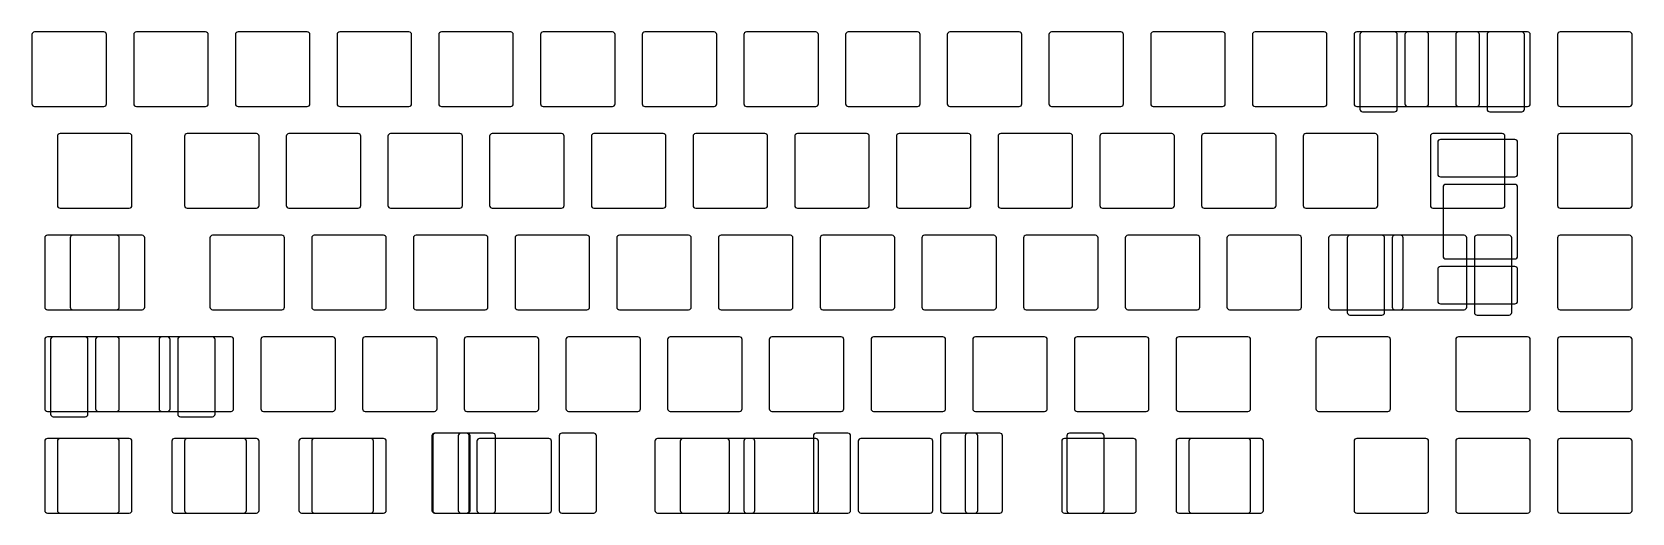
# Model space of a CAD drawing. Header units: millimetres. Extents: x 3 to 303, y -117 to -26.
import ezdxf

# ---------------------------------------------------------------- set-up
doc = ezdxf.new("R2010")
doc.units = ezdxf.units.MM

msp = doc.modelspace()

# ---------------------------------------------------------------- linework, layer by layer
for p, q in [((2.55, -26.925), (2.55, -39.925)), ((16.05, -26.425), (3.05, -26.425)), ((16.55, -39.925), (16.55, -26.925)), ((21.65, -26.925), (21.65, -39.925)), ((35.15, -26.425), (22.15, -26.425)), ((35.65, -39.925), (35.65, -26.925)), ((40.75, -26.925), (40.75, -39.925)), ((54.25, -26.425), (41.25, -26.425)), ((54.75, -39.925), (54.75, -26.925)), ((59.85, -26.925), (59.85, -39.925)), ((73.35, -26.425), (60.35, -26.425)), ((73.85, -39.925), (73.85, -26.925)), ((78.95, -26.925), (78.95, -39.925)), ((92.45, -26.425), (79.45, -26.425)), ((92.95, -39.925), (92.95, -26.925)), ((98.05, -26.925), (98.05, -39.925)), ((111.55, -26.425), (98.55, -26.425)), ((112.05, -39.925), (112.05, -26.925)), ((117.15, -26.925), (117.15, -39.925)), ((130.65, -26.425), (117.65, -26.425)), ((131.15, -39.925), (131.15, -26.925)), ((136.25, -26.925), (136.25, -39.925)), ((149.75, -26.425), (136.75, -26.425)), ((150.25, -39.925), (150.25, -26.925)), ((155.35, -26.925), (155.35, -39.925)), ((168.85, -26.425), (155.85, -26.425)), ((169.35, -39.925), (169.35, -26.925)), ((174.45, -26.925), (174.45, -39.925)), ((187.95, -26.425), (174.95, -26.425)), ((188.45, -39.925), (188.45, -26.925)), ((193.55, -26.925), (193.55, -39.925)), ((207.05, -26.425), (194.05, -26.425)), ((207.55, -39.925), (207.55, -26.925)), ((212.65, -26.925), (212.65, -39.925)), ((226.15, -26.425), (213.15, -26.425)), ((226.65, -39.925), (226.65, -26.925)), ((231.75, -26.925), (231.75, -39.925)), ((245.25, -26.425), (232.25, -26.425)), ((245.75, -39.925), (245.75, -26.925)), ((250.85, -26.925), (250.85, -39.925)), ((264.35, -26.425), (251.35, -26.425)), ((251.962, -26.925), (251.962, -40.925)), ((258.462, -26.425), (252.462, -26.425)), ((258.962, -40.925), (258.962, -26.925)), ((260.4, -26.925), (260.4, -39.925)), ((273.9, -26.425), (260.9, -26.425)), ((264.85, -39.925), (264.85, -26.925)), ((269.95, -26.925), (269.95, -39.925)), ((283.45, -26.425), (270.45, -26.425)), ((274.4, -39.925), (274.4, -26.925)), ((275.838, -26.925), (275.838, -40.925)), ((282.338, -26.425), (276.338, -26.425)), ((282.838, -40.925), (282.838, -26.925)), ((283.95, -39.925), (283.95, -26.925)), ((289.05, -26.925), (289.05, -39.925)), ((302.55, -26.425), (289.55, -26.425)), ((303.05, -39.925), (303.05, -26.925)), ((3.05, -40.425), (16.05, -40.425)), ((22.15, -40.425), (35.15, -40.425)), ((41.25, -40.425), (54.25, -40.425)), ((60.35, -40.425), (73.35, -40.425)), ((79.45, -40.425), (92.45, -40.425)), ((98.55, -40.425), (111.55, -40.425)), ((117.65, -40.425), (130.65, -40.425)), ((136.75, -40.425), (149.75, -40.425)), ((155.85, -40.425), (168.85, -40.425)), ((174.95, -40.425), (187.95, -40.425)), ((194.05, -40.425), (207.05, -40.425)), ((213.15, -40.425), (226.15, -40.425)), ((232.25, -40.425), (245.25, -40.425)), ((251.35, -40.425), (264.35, -40.425)), ((252.462, -41.425), (258.462, -41.425)), ((260.9, -40.425), (273.9, -40.425)), ((270.45, -40.425), (283.45, -40.425)), ((276.338, -41.425), (282.338, -41.425)), ((289.55, -40.425), (302.55, -40.425)), ((7.325, -46.025), (7.325, -59.025)), ((20.825, -45.525), (7.825, -45.525)), ((21.325, -59.025), (21.325, -46.025)), ((31.2, -46.025), (31.2, -59.025)), ((44.7, -45.525), (31.7, -45.525)), ((45.2, -59.025), (45.2, -46.025)), ((50.3, -46.025), (50.3, -59.025)), ((63.8, -45.525), (50.8, -45.525)), ((64.3, -59.025), (64.3, -46.025)), ((69.4, -46.025), (69.4, -59.025)), ((82.9, -45.525), (69.9, -45.525)), ((83.4, -59.025), (83.4, -46.025)), ((88.5, -46.025), (88.5, -59.025)), ((102, -45.525), (89, -45.525)), ((102.5, -59.025), (102.5, -46.025)), ((107.6, -46.025), (107.6, -59.025)), ((121.1, -45.525), (108.1, -45.525)), ((121.6, -59.025), (121.6, -46.025)), ((126.7, -46.025), (126.7, -59.025)), ((140.2, -45.525), (127.2, -45.525)), ((140.7, -59.025), (140.7, -46.025)), ((145.8, -46.025), (145.8, -59.025)), ((159.3, -45.525), (146.3, -45.525)), ((159.8, -59.025), (159.8, -46.025)), ((164.9, -46.025), (164.9, -59.025)), ((178.4, -45.525), (165.4, -45.525)), ((178.9, -59.025), (178.9, -46.025)), ((184, -46.025), (184, -59.025)), ((197.5, -45.525), (184.5, -45.525)), ((198, -59.025), (198, -46.025)), ((203.1, -46.025), (203.1, -59.025)), ((216.6, -45.525), (203.6, -45.525)), ((217.1, -59.025), (217.1, -46.025)), ((222.2, -46.025), (222.2, -59.025)), ((235.7, -45.525), (222.7, -45.525)), ((236.2, -59.025), (236.2, -46.025)), ((241.3, -46.025), (241.3, -59.025)), ((254.8, -45.525), (241.8, -45.525)), ((255.3, -59.025), (255.3, -46.025)), ((265.175, -46.025), (265.175, -59.025)), ((278.675, -45.525), (265.675, -45.525)), ((266.5625, -47.137), (266.5625, -53.137)), ((281.0625, -46.637), (267.0625, -46.637)), ((279.175, -59.025), (279.175, -46.025)), ((281.5625, -53.137), (281.5625, -47.137)), ((289.05, -46.025), (289.05, -59.025)), ((302.55, -45.525), (289.55, -45.525)), ((303.05, -59.025), (303.05, -46.025)), ((267.0625, -53.637), (281.0625, -53.637)), ((267.5625, -55.575), (267.5625, -68.575)), ((281.0625, -55.075), (268.0625, -55.075)), ((281.5625, -68.575), (281.5625, -55.575)), ((7.825, -59.525), (20.825, -59.525)), ((31.7, -59.525), (44.7, -59.525)), ((50.8, -59.525), (63.8, -59.525)), ((69.9, -59.525), (82.9, -59.525)), ((89, -59.525), (102, -59.525)), ((108.1, -59.525), (121.1, -59.525)), ((127.2, -59.525), (140.2, -59.525)), ((146.3, -59.525), (159.3, -59.525)), ((165.4, -59.525), (178.4, -59.525)), ((184.5, -59.525), (197.5, -59.525)), ((203.6, -59.525), (216.6, -59.525)), ((222.7, -59.525), (235.7, -59.525)), ((241.8, -59.525), (254.8, -59.525)), ((265.675, -59.525), (278.675, -59.525)), ((289.55, -59.525), (302.55, -59.525)), ((4.9375, -65.125), (4.9375, -78.125)), ((18.4375, -64.625), (5.4375, -64.625)), ((9.7125, -65.125), (9.7125, -78.125)), ((23.2125, -64.625), (10.2125, -64.625)), ((18.9375, -78.125), (18.9375, -65.125)), ((23.7125, -78.125), (23.7125, -65.125)), ((35.975, -65.125), (35.975, -78.125)), ((49.475, -64.625), (36.475, -64.625)), ((49.975, -78.125), (49.975, -65.125)), ((55.075, -65.125), (55.075, -78.125)), ((68.575, -64.625), (55.575, -64.625)), ((69.075, -78.125), (69.075, -65.125)), ((74.175, -65.125), (74.175, -78.125)), ((87.675, -64.625), (74.675, -64.625)), ((88.175, -78.125), (88.175, -65.125)), ((93.275, -65.125), (93.275, -78.125)), ((106.775, -64.625), (93.775, -64.625)), ((107.275, -78.125), (107.275, -65.125)), ((112.375, -65.125), (112.375, -78.125)), ((125.875, -64.625), (112.875, -64.625)), ((126.375, -78.125), (126.375, -65.125)), ((131.475, -65.125), (131.475, -78.125)), ((144.975, -64.625), (131.975, -64.625)), ((145.475, -78.125), (145.475, -65.125)), ((150.575, -65.125), (150.575, -78.125)), ((164.075, -64.625), (151.075, -64.625)), ((164.575, -78.125), (164.575, -65.125)), ((169.675, -65.125), (169.675, -78.125)), ((183.175, -64.625), (170.175, -64.625)), ((183.675, -78.125), (183.675, -65.125)), ((188.775, -65.125), (188.775, -78.125)), ((202.275, -64.625), (189.275, -64.625)), ((202.775, -78.125), (202.775, -65.125)), ((207.875, -65.125), (207.875, -78.125)), ((221.375, -64.625), (208.375, -64.625)), ((221.875, -78.125), (221.875, -65.125)), ((226.975, -65.125), (226.975, -78.125)), ((240.475, -64.625), (227.475, -64.625)), ((240.975, -78.125), (240.975, -65.125)), ((246.075, -65.125), (246.075, -78.125)), ((259.575, -64.625), (246.575, -64.625)), ((249.5745, -65.125), (249.5745, -79.125)), ((256.0745, -64.625), (250.0745, -64.625)), ((256.5745, -79.125), (256.5745, -65.125)), ((258.0125, -65.125), (258.0125, -78.125)), ((271.5125, -64.625), (258.5125, -64.625)), ((260.075, -78.125), (260.075, -65.125)), ((272.0125, -78.125), (272.0125, -65.125)), ((273.4505, -65.125), (273.4505, -79.125)), ((279.9505, -64.625), (273.9505, -64.625)), ((280.4505, -79.125), (280.4505, -65.125)), ((289.05, -65.125), (289.05, -78.125)), ((302.55, -64.625), (289.55, -64.625)), ((303.05, -78.125), (303.05, -65.125)), ((268.0625, -69.075), (281.0625, -69.075)), ((266.5625, -71.013), (266.5625, -77.013)), ((281.0625, -70.513), (267.0625, -70.513)), ((281.5625, -77.013), (281.5625, -71.013)), ((267.0625, -77.513), (281.0625, -77.513)), ((5.4375, -78.625), (18.4375, -78.625)), ((10.2125, -78.625), (23.2125, -78.625)), ((36.475, -78.625), (49.475, -78.625)), ((55.575, -78.625), (68.575, -78.625)), ((74.675, -78.625), (87.675, -78.625)), ((93.775, -78.625), (106.775, -78.625)), ((112.875, -78.625), (125.875, -78.625)), ((131.975, -78.625), (144.975, -78.625)), ((151.075, -78.625), (164.075, -78.625)), ((170.175, -78.625), (183.175, -78.625)), ((189.275, -78.625), (202.275, -78.625)), ((208.375, -78.625), (221.375, -78.625)), ((227.475, -78.625), (240.475, -78.625)), ((246.575, -78.625), (259.575, -78.625)), ((250.0745, -79.625), (256.0745, -79.625)), ((258.5125, -78.625), (271.5125, -78.625)), ((273.9505, -79.625), (279.9505, -79.625)), ((289.55, -78.625), (302.55, -78.625)), ((18.4375, -83.725), (5.4375, -83.725)), ((12.5495, -83.725), (6.5495, -83.725)), ((27.9875, -83.725), (14.9875, -83.725)), ((39.925, -83.725), (26.925, -83.725)), ((36.4255, -83.725), (30.4255, -83.725)), ((59.025, -83.725), (46.025, -83.725)), ((78.125, -83.725), (65.125, -83.725)), ((97.225, -83.725), (84.225, -83.725)), ((116.325, -83.725), (103.325, -83.725)), ((135.425, -83.725), (122.425, -83.725)), ((154.525, -83.725), (141.525, -83.725)), ((173.625, -83.725), (160.625, -83.725)), ((192.725, -83.725), (179.725, -83.725)), ((211.825, -83.725), (198.825, -83.725)), ((230.925, -83.725), (217.925, -83.725)), ((257.1875, -83.725), (244.1875, -83.725)), ((283.45, -83.725), (270.45, -83.725)), ((302.55, -83.725), (289.55, -83.725)), ((4.9375, -84.225), (4.9375, -97.225)), ((6.0495, -84.225), (6.0495, -98.225)), ((13.0495, -98.225), (13.0495, -84.225)), ((14.4875, -84.225), (14.4875, -97.225)), ((18.9375, -97.225), (18.9375, -84.225)), ((26.425, -84.225), (26.425, -97.225)), ((28.4875, -97.225), (28.4875, -84.225)), ((29.9255, -84.225), (29.9255, -98.225)), ((36.9255, -98.225), (36.9255, -84.225)), ((40.425, -97.225), (40.425, -84.225)), ((45.525, -84.225), (45.525, -97.225)), ((59.525, -97.225), (59.525, -84.225)), ((64.625, -84.225), (64.625, -97.225)), ((78.625, -97.225), (78.625, -84.225)), ((83.725, -84.225), (83.725, -97.225)), ((97.725, -97.225), (97.725, -84.225)), ((102.825, -84.225), (102.825, -97.225)), ((116.825, -97.225), (116.825, -84.225)), ((121.925, -84.225), (121.925, -97.225)), ((135.925, -97.225), (135.925, -84.225)), ((141.025, -84.225), (141.025, -97.225)), ((155.025, -97.225), (155.025, -84.225)), ((160.125, -84.225), (160.125, -97.225)), ((174.125, -97.225), (174.125, -84.225)), ((179.225, -84.225), (179.225, -97.225)), ((193.225, -97.225), (193.225, -84.225)), ((198.325, -84.225), (198.325, -97.225)), ((212.325, -97.225), (212.325, -84.225)), ((217.425, -84.225), (217.425, -97.225)), ((231.425, -97.225), (231.425, -84.225)), ((243.6875, -84.225), (243.6875, -97.225)), ((257.6875, -97.225), (257.6875, -84.225)), ((269.95, -84.225), (269.95, -97.225)), ((283.95, -97.225), (283.95, -84.225)), ((289.05, -84.225), (289.05, -97.225)), ((303.05, -97.225), (303.05, -84.225)), ((5.4375, -97.725), (18.4375, -97.725)), ((6.5495, -98.725), (12.5495, -98.725)), ((14.9875, -97.725), (27.9875, -97.725)), ((26.925, -97.725), (39.925, -97.725)), ((30.4255, -98.725), (36.4255, -98.725)), ((46.025, -97.725), (59.025, -97.725)), ((65.125, -97.725), (78.125, -97.725)), ((84.225, -97.725), (97.225, -97.725)), ((103.325, -97.725), (116.325, -97.725)), ((122.425, -97.725), (135.425, -97.725)), ((141.525, -97.725), (154.525, -97.725)), ((160.625, -97.725), (173.625, -97.725)), ((179.725, -97.725), (192.725, -97.725)), ((198.825, -97.725), (211.825, -97.725)), ((217.925, -97.725), (230.925, -97.725)), ((244.1875, -97.725), (257.1875, -97.725)), ((270.45, -97.725), (283.45, -97.725)), ((289.55, -97.725), (302.55, -97.725)), ((84.1745, -101.825), (78.1745, -101.825)), ((84.3125, -101.825), (78.3125, -101.825)), ((89.1, -101.825), (83.1, -101.825)), ((108.0505, -101.825), (102.0505, -101.825)), ((155.7995, -101.825), (149.7995, -101.825)), ((179.6755, -101.825), (173.6755, -101.825)), ((184.3125, -101.825), (178.3125, -101.825)), ((203.4, -101.825), (197.4, -101.825)), ((4.9375, -103.325), (4.9375, -116.325)), ((4.9375, -103.325), (4.9375, -116.325)), ((18.4375, -102.825), (5.4375, -102.825)), ((18.4375, -102.825), (5.4375, -102.825)), ((7.325, -103.325), (7.325, -116.325)), ((20.825, -102.825), (7.825, -102.825)), ((18.9375, -116.325), (18.9375, -103.325)), ((18.9375, -116.325), (18.9375, -103.325)), ((21.325, -116.325), (21.325, -103.325)), ((28.8125, -103.325), (28.8125, -116.325)), ((28.8125, -103.325), (28.8125, -116.325)), ((42.3125, -102.825), (29.3125, -102.825)), ((42.3125, -102.825), (29.3125, -102.825)), ((31.2, -103.325), (31.2, -116.325)), ((44.7, -102.825), (31.7, -102.825)), ((42.8125, -116.325), (42.8125, -103.325)), ((42.8125, -116.325), (42.8125, -103.325)), ((45.2, -116.325), (45.2, -103.325)), ((52.6875, -103.325), (52.6875, -116.325)), ((52.6875, -103.325), (52.6875, -116.325)), ((66.1875, -102.825), (53.1875, -102.825)), ((66.1875, -102.825), (53.1875, -102.825)), ((55.075, -103.325), (55.075, -116.325)), ((68.575, -102.825), (55.575, -102.825)), ((66.6875, -116.325), (66.6875, -103.325)), ((66.6875, -116.325), (66.6875, -103.325)), ((69.075, -116.325), (69.075, -103.325)), ((77.6745, -102.325), (77.6745, -116.325)), ((77.8125, -102.325), (77.8125, -116.325)), ((82.6, -102.325), (82.6, -116.325)), ((84.6745, -116.325), (84.6745, -102.325)), ((84.8125, -116.325), (84.8125, -102.325)), ((86.1125, -103.325), (86.1125, -116.325)), ((99.6125, -102.825), (86.6125, -102.825)), ((89.6, -116.325), (89.6, -102.325)), ((100.1125, -116.325), (100.1125, -103.325)), ((101.5505, -102.325), (101.5505, -116.325)), ((108.5505, -116.325), (108.5505, -102.325)), ((119.5375, -103.325), (119.5375, -116.325)), ((133.0375, -102.825), (120.0375, -102.825)), ((124.3125, -103.325), (124.3125, -116.325)), ((137.8125, -102.825), (124.8125, -102.825)), ((133.5375, -116.325), (133.5375, -103.325)), ((136.25, -103.325), (136.25, -116.325)), ((149.75, -102.825), (136.75, -102.825)), ((138.3125, -116.325), (138.3125, -103.325)), ((149.2995, -102.325), (149.2995, -116.325)), ((150.25, -116.325), (150.25, -103.325)), ((156.2995, -116.325), (156.2995, -102.325)), ((157.7375, -103.325), (157.7375, -116.325)), ((171.2375, -102.825), (158.2375, -102.825)), ((171.7375, -116.325), (171.7375, -103.325)), ((173.1755, -102.325), (173.1755, -116.325)), ((177.8125, -102.325), (177.8125, -116.325)), ((180.1755, -116.325), (180.1755, -102.325)), ((184.8125, -116.325), (184.8125, -102.325)), ((195.9375, -103.325), (195.9375, -116.325)), ((195.9375, -103.325), (195.9375, -116.325)), ((209.4375, -102.825), (196.4375, -102.825)), ((209.4375, -102.825), (196.4375, -102.825)), ((196.9, -102.325), (196.9, -116.325)), ((203.9, -116.325), (203.9, -102.325)), ((209.9375, -116.325), (209.9375, -103.325)), ((209.9375, -116.325), (209.9375, -103.325)), ((217.425, -103.325), (217.425, -116.325)), ((230.925, -102.825), (217.925, -102.825)), ((219.8125, -103.325), (219.8125, -116.325)), ((219.8125, -103.325), (219.8125, -116.325)), ((233.3125, -102.825), (220.3125, -102.825)), ((233.3125, -102.825), (220.3125, -102.825)), ((231.425, -116.325), (231.425, -103.325)), ((233.8125, -116.325), (233.8125, -103.325)), ((233.8125, -116.325), (233.8125, -103.325)), ((250.85, -103.325), (250.85, -116.325)), ((264.35, -102.825), (251.35, -102.825)), ((264.85, -116.325), (264.85, -103.325)), ((269.95, -103.325), (269.95, -116.325)), ((283.45, -102.825), (270.45, -102.825)), ((283.95, -116.325), (283.95, -103.325)), ((289.05, -103.325), (289.05, -116.325)), ((302.55, -102.825), (289.55, -102.825)), ((303.05, -116.325), (303.05, -103.325)), ((5.4375, -116.825), (18.4375, -116.825)), ((5.4375, -116.825), (18.4375, -116.825)), ((7.825, -116.825), (20.825, -116.825)), ((29.3125, -116.825), (42.3125, -116.825)), ((29.3125, -116.825), (42.3125, -116.825)), ((31.7, -116.825), (44.7, -116.825)), ((53.1875, -116.825), (66.1875, -116.825)), ((53.1875, -116.825), (66.1875, -116.825)), ((55.575, -116.825), (68.575, -116.825)), ((78.1745, -116.825), (84.1745, -116.825)), ((78.3125, -116.825), (84.3125, -116.825)), ((83.1, -116.825), (89.1, -116.825)), ((86.6125, -116.825), (99.6125, -116.825)), ((102.0505, -116.825), (108.0505, -116.825)), ((120.0375, -116.825), (133.0375, -116.825)), ((124.8125, -116.825), (137.8125, -116.825)), ((136.75, -116.825), (149.75, -116.825)), ((149.7995, -116.825), (155.7995, -116.825)), ((158.2375, -116.825), (171.2375, -116.825)), ((173.6755, -116.825), (179.6755, -116.825)), ((178.3125, -116.825), (184.3125, -116.825)), ((196.4375, -116.825), (209.4375, -116.825)), ((196.4375, -116.825), (209.4375, -116.825)), ((197.4, -116.825), (203.4, -116.825)), ((217.925, -116.825), (230.925, -116.825)), ((220.3125, -116.825), (233.3125, -116.825)), ((220.3125, -116.825), (233.3125, -116.825)), ((251.35, -116.825), (264.35, -116.825)), ((270.45, -116.825), (283.45, -116.825)), ((289.55, -116.825), (302.55, -116.825))]:
    msp.add_line(p, q)
for centre, start, end in [((3.05, -26.925), 90, 180), ((16.05, -26.925), 0, 90), ((22.15, -26.925), 90, 180), ((35.15, -26.925), 0, 90), ((41.25, -26.925), 90, 180), ((54.25, -26.925), 0, 90), ((60.35, -26.925), 90, 180), ((73.35, -26.925), 0, 90), ((79.45, -26.925), 90, 180), ((92.45, -26.925), 0, 90), ((98.55, -26.925), 90, 180), ((111.55, -26.925), 0, 90), ((117.65, -26.925), 90, 180), ((130.65, -26.925), 0, 90), ((136.75, -26.925), 90, 180), ((149.75, -26.925), 0, 90), ((155.85, -26.925), 90, 180), ((168.85, -26.925), 0, 90), ((174.95, -26.925), 90, 180), ((187.95, -26.925), 0, 90), ((194.05, -26.925), 90, 180), ((207.05, -26.925), 0, 90), ((213.15, -26.925), 90, 180), ((226.15, -26.925), 0, 90), ((232.25, -26.925), 90, 180), ((245.25, -26.925), 0, 90), ((251.35, -26.925), 90, 180), ((252.462, -26.925), 90, 180), ((258.462, -26.925), 0, 90), ((260.9, -26.925), 90, 180), ((264.35, -26.925), 0, 90), ((270.45, -26.925), 90, 180), ((273.9, -26.925), 0, 90), ((276.338, -26.925), 90, 180), ((282.338, -26.925), 0, 90), ((283.45, -26.925), 0, 90), ((289.55, -26.925), 90, 180), ((302.55, -26.925), 0, 90), ((3.05, -39.925), 180, 270), ((16.05, -39.925), 270, 0), ((22.15, -39.925), 180, 270), ((35.15, -39.925), 270, 0), ((41.25, -39.925), 180, 270), ((54.25, -39.925), 270, 0), ((60.35, -39.925), 180, 270), ((73.35, -39.925), 270, 0), ((79.45, -39.925), 180, 270), ((92.45, -39.925), 270, 0), ((98.55, -39.925), 180, 270), ((111.55, -39.925), 270, 0), ((117.65, -39.925), 180, 270), ((130.65, -39.925), 270, 0), ((136.75, -39.925), 180, 270), ((149.75, -39.925), 270, 0), ((155.85, -39.925), 180, 270), ((168.85, -39.925), 270, 0), ((174.95, -39.925), 180, 270), ((187.95, -39.925), 270, 0), ((194.05, -39.925), 180, 270), ((207.05, -39.925), 270, 0), ((213.15, -39.925), 180, 270), ((226.15, -39.925), 270, 0), ((232.25, -39.925), 180, 270), ((245.25, -39.925), 270, 0), ((251.35, -39.925), 180, 270), ((252.462, -40.925), 180, 270), ((258.462, -40.925), 270, 0), ((260.9, -39.925), 180, 270), ((264.35, -39.925), 270, 0), ((270.45, -39.925), 180, 270), ((273.9, -39.925), 270, 0), ((276.338, -40.925), 180, 270), ((282.338, -40.925), 270, 0), ((283.45, -39.925), 270, 0), ((289.55, -39.925), 180, 270), ((302.55, -39.925), 270, 0), ((7.825, -46.025), 90, 180), ((20.825, -46.025), 0, 90), ((31.7, -46.025), 90, 180), ((44.7, -46.025), 0, 90), ((50.8, -46.025), 90, 180), ((63.8, -46.025), 0, 90), ((69.9, -46.025), 90, 180), ((82.9, -46.025), 0, 90), ((89, -46.025), 90, 180), ((102, -46.025), 0, 90), ((108.1, -46.025), 90, 180), ((121.1, -46.025), 0, 90), ((127.2, -46.025), 90, 180), ((140.2, -46.025), 0, 90), ((146.3, -46.025), 90, 180), ((159.3, -46.025), 0, 90), ((165.4, -46.025), 90, 180), ((178.4, -46.025), 0, 90), ((184.5, -46.025), 90, 180), ((197.5, -46.025), 0, 90), ((203.6, -46.025), 90, 180), ((216.6, -46.025), 0, 90), ((222.7, -46.025), 90, 180), ((235.7, -46.025), 0, 90), ((241.8, -46.025), 90, 180), ((254.8, -46.025), 0, 90), ((265.675, -46.025), 90, 180), ((267.0625, -47.137), 90, 180), ((278.675, -46.025), 0, 90), ((281.0625, -47.137), 0, 90), ((289.55, -46.025), 90, 180), ((302.55, -46.025), 0, 90), ((267.0625, -53.137), 180, 270), ((281.0625, -53.137), 270, 0), ((268.0625, -55.575), 90, 180), ((281.0625, -55.575), 0, 90), ((7.825, -59.025), 180, 270), ((20.825, -59.025), 270, 0), ((31.7, -59.025), 180, 270), ((44.7, -59.025), 270, 0), ((50.8, -59.025), 180, 270), ((63.8, -59.025), 270, 0), ((69.9, -59.025), 180, 270), ((82.9, -59.025), 270, 0), ((89, -59.025), 180, 270), ((102, -59.025), 270, 0), ((108.1, -59.025), 180, 270), ((121.1, -59.025), 270, 0), ((127.2, -59.025), 180, 270), ((140.2, -59.025), 270, 0), ((146.3, -59.025), 180, 270), ((159.3, -59.025), 270, 0), ((165.4, -59.025), 180, 270), ((178.4, -59.025), 270, 0), ((184.5, -59.025), 180, 270), ((197.5, -59.025), 270, 0), ((203.6, -59.025), 180, 270), ((216.6, -59.025), 270, 0), ((222.7, -59.025), 180, 270), ((235.7, -59.025), 270, 0), ((241.8, -59.025), 180, 270), ((254.8, -59.025), 270, 0), ((265.675, -59.025), 180, 270), ((278.675, -59.025), 270, 0), ((289.55, -59.025), 180, 270), ((302.55, -59.025), 270, 0), ((5.4375, -65.125), 90, 180), ((10.2125, -65.125), 90, 180), ((18.4375, -65.125), 0, 90), ((23.2125, -65.125), 0, 90), ((36.475, -65.125), 90, 180), ((49.475, -65.125), 0, 90), ((55.575, -65.125), 90, 180), ((68.575, -65.125), 0, 90), ((74.675, -65.125), 90, 180), ((87.675, -65.125), 0, 90), ((93.775, -65.125), 90, 180), ((106.775, -65.125), 0, 90), ((112.875, -65.125), 90, 180), ((125.875, -65.125), 0, 90), ((131.975, -65.125), 90, 180), ((144.975, -65.125), 0, 90), ((151.075, -65.125), 90, 180), ((164.075, -65.125), 0, 90), ((170.175, -65.125), 90, 180), ((183.175, -65.125), 0, 90), ((189.275, -65.125), 90, 180), ((202.275, -65.125), 0, 90), ((208.375, -65.125), 90, 180), ((221.375, -65.125), 0, 90), ((227.475, -65.125), 90, 180), ((240.475, -65.125), 0, 90), ((246.575, -65.125), 90, 180), ((250.0745, -65.125), 90, 180), ((256.0745, -65.125), 0, 90), ((258.5125, -65.125), 90, 180), ((259.575, -65.125), 0, 90), ((271.5125, -65.125), 0, 90), ((273.9505, -65.125), 90, 180), ((279.9505, -65.125), 0, 90), ((289.55, -65.125), 90, 180), ((302.55, -65.125), 0, 90), ((268.0625, -68.575), 180, 270), ((281.0625, -68.575), 270, 0), ((267.0625, -71.013), 90, 180), ((281.0625, -71.013), 0, 90), ((5.4375, -78.125), 180, 270), ((10.2125, -78.125), 180, 270), ((18.4375, -78.125), 270, 0), ((23.2125, -78.125), 270, 0), ((36.475, -78.125), 180, 270), ((49.475, -78.125), 270, 0), ((55.575, -78.125), 180, 270), ((68.575, -78.125), 270, 0), ((74.675, -78.125), 180, 270), ((87.675, -78.125), 270, 0), ((93.775, -78.125), 180, 270), ((106.775, -78.125), 270, 0), ((112.875, -78.125), 180, 270), ((125.875, -78.125), 270, 0), ((131.975, -78.125), 180, 270), ((144.975, -78.125), 270, 0), ((151.075, -78.125), 180, 270), ((164.075, -78.125), 270, 0), ((170.175, -78.125), 180, 270), ((183.175, -78.125), 270, 0), ((189.275, -78.125), 180, 270), ((202.275, -78.125), 270, 0), ((208.375, -78.125), 180, 270), ((221.375, -78.125), 270, 0), ((227.475, -78.125), 180, 270), ((240.475, -78.125), 270, 0), ((246.575, -78.125), 180, 270), ((258.5125, -78.125), 180, 270), ((259.575, -78.125), 270, 0), ((267.0625, -77.013), 180, 270), ((271.5125, -78.125), 270, 0), ((281.0625, -77.013), 270, 0), ((289.55, -78.125), 180, 270), ((302.55, -78.125), 270, 0), ((250.0745, -79.125), 180, 270), ((256.0745, -79.125), 270, 0), ((273.9505, -79.125), 180, 270), ((279.9505, -79.125), 270, 0), ((5.4375, -84.225), 90, 180), ((6.5495, -84.225), 90, 180), ((12.5495, -84.225), 0, 90), ((14.9875, -84.225), 90, 180), ((18.4375, -84.225), 0, 90), ((26.925, -84.225), 90, 180), ((27.9875, -84.225), 0, 90), ((30.4255, -84.225), 90, 180), ((36.4255, -84.225), 0, 90), ((39.925, -84.225), 0, 90), ((46.025, -84.225), 90, 180), ((59.025, -84.225), 0, 90), ((65.125, -84.225), 90, 180), ((78.125, -84.225), 0, 90), ((84.225, -84.225), 90, 180), ((97.225, -84.225), 0, 90), ((103.325, -84.225), 90, 180), ((116.325, -84.225), 0, 90), ((122.425, -84.225), 90, 180), ((135.425, -84.225), 0, 90), ((141.525, -84.225), 90, 180), ((154.525, -84.225), 0, 90), ((160.625, -84.225), 90, 180), ((173.625, -84.225), 0, 90), ((179.725, -84.225), 90, 180), ((192.725, -84.225), 0, 90), ((198.825, -84.225), 90, 180), ((211.825, -84.225), 0, 90), ((217.925, -84.225), 90, 180), ((230.925, -84.225), 0, 90), ((244.1875, -84.225), 90, 180), ((257.1875, -84.225), 0, 90), ((270.45, -84.225), 90, 180), ((283.45, -84.225), 0, 90), ((289.55, -84.225), 90, 180), ((302.55, -84.225), 0, 90), ((5.4375, -97.225), 180, 270), ((6.5495, -98.225), 180, 270), ((12.5495, -98.225), 270, 0), ((14.9875, -97.225), 180, 270), ((18.4375, -97.225), 270, 0), ((26.925, -97.225), 180, 270), ((27.9875, -97.225), 270, 0), ((30.4255, -98.225), 180, 270), ((36.4255, -98.225), 270, 0), ((39.925, -97.225), 270, 0), ((46.025, -97.225), 180, 270), ((59.025, -97.225), 270, 0), ((65.125, -97.225), 180, 270), ((78.125, -97.225), 270, 0), ((84.225, -97.225), 180, 270), ((97.225, -97.225), 270, 0), ((103.325, -97.225), 180, 270), ((116.325, -97.225), 270, 0), ((122.425, -97.225), 180, 270), ((135.425, -97.225), 270, 0), ((141.525, -97.225), 180, 270), ((154.525, -97.225), 270, 0), ((160.625, -97.225), 180, 270), ((173.625, -97.225), 270, 0), ((179.725, -97.225), 180, 270), ((192.725, -97.225), 270, 0), ((198.825, -97.225), 180, 270), ((211.825, -97.225), 270, 0), ((217.925, -97.225), 180, 270), ((230.925, -97.225), 270, 0), ((244.1875, -97.225), 180, 270), ((257.1875, -97.225), 270, 0), ((270.45, -97.225), 180, 270), ((283.45, -97.225), 270, 0), ((289.55, -97.225), 180, 270), ((302.55, -97.225), 270, 0), ((78.1745, -102.325), 90, 180), ((78.3125, -102.325), 90, 180), ((83.1, -102.325), 90, 180), ((84.1745, -102.325), 0, 90), ((84.3125, -102.325), 0, 90), ((89.1, -102.325), 0, 90), ((102.0505, -102.325), 90, 180), ((108.0505, -102.325), 0, 90), ((149.7995, -102.325), 90, 180), ((155.7995, -102.325), 0, 90), ((173.6755, -102.325), 90, 180), ((178.3125, -102.325), 90, 180), ((179.6755, -102.325), 0, 90), ((184.3125, -102.325), 0, 90), ((197.4, -102.325), 90, 180), ((203.4, -102.325), 0, 90), ((5.4375, -103.325), 90, 180), ((5.4375, -103.325), 90, 180), ((7.825, -103.325), 90, 180), ((18.4375, -103.325), 0, 90), ((18.4375, -103.325), 0, 90), ((20.825, -103.325), 0, 90), ((29.3125, -103.325), 90, 180), ((29.3125, -103.325), 90, 180), ((31.7, -103.325), 90, 180), ((42.3125, -103.325), 0, 90), ((42.3125, -103.325), 0, 90), ((44.7, -103.325), 0, 90), ((53.1875, -103.325), 90, 180), ((53.1875, -103.325), 90, 180), ((55.575, -103.325), 90, 180), ((66.1875, -103.325), 0, 90), ((66.1875, -103.325), 0, 90), ((68.575, -103.325), 0, 90), ((86.6125, -103.325), 90, 180), ((99.6125, -103.325), 0, 90), ((120.0375, -103.325), 90, 180), ((124.8125, -103.325), 90, 180), ((133.0375, -103.325), 0, 90), ((136.75, -103.325), 90, 180), ((137.8125, -103.325), 0, 90), ((149.75, -103.325), 0, 90), ((158.2375, -103.325), 90, 180), ((171.2375, -103.325), 0, 90), ((196.4375, -103.325), 90, 180), ((196.4375, -103.325), 90, 180), ((209.4375, -103.325), 0, 90), ((209.4375, -103.325), 0, 90), ((217.925, -103.325), 90, 180), ((220.3125, -103.325), 90, 180), ((220.3125, -103.325), 90, 180), ((230.925, -103.325), 0, 90), ((233.3125, -103.325), 0, 90), ((233.3125, -103.325), 0, 90), ((251.35, -103.325), 90, 180), ((264.35, -103.325), 0, 90), ((270.45, -103.325), 90, 180), ((283.45, -103.325), 0, 90), ((289.55, -103.325), 90, 180), ((302.55, -103.325), 0, 90), ((5.4375, -116.325), 180, 270), ((5.4375, -116.325), 180, 270), ((7.825, -116.325), 180, 270), ((18.4375, -116.325), 270, 0), ((18.4375, -116.325), 270, 0), ((20.825, -116.325), 270, 0), ((29.3125, -116.325), 180, 270), ((29.3125, -116.325), 180, 270), ((31.7, -116.325), 180, 270), ((42.3125, -116.325), 270, 0), ((42.3125, -116.325), 270, 0), ((44.7, -116.325), 270, 0), ((53.1875, -116.325), 180, 270), ((53.1875, -116.325), 180, 270), ((55.575, -116.325), 180, 270), ((66.1875, -116.325), 270, 0), ((66.1875, -116.325), 270, 0), ((68.575, -116.325), 270, 0), ((78.1745, -116.325), 180, 270), ((78.3125, -116.325), 180, 270), ((83.1, -116.325), 180, 270), ((84.1745, -116.325), 270, 0), ((84.3125, -116.325), 270, 0), ((86.6125, -116.325), 180, 270), ((89.1, -116.325), 270, 0), ((99.6125, -116.325), 270, 0), ((102.0505, -116.325), 180, 270), ((108.0505, -116.325), 270, 0), ((120.0375, -116.325), 180, 270), ((124.8125, -116.325), 180, 270), ((133.0375, -116.325), 270, 0), ((136.75, -116.325), 180, 270), ((137.8125, -116.325), 270, 0), ((149.7995, -116.325), 180, 270), ((149.75, -116.325), 270, 0), ((155.7995, -116.325), 270, 0), ((158.2375, -116.325), 180, 270), ((171.2375, -116.325), 270, 0), ((173.6755, -116.325), 180, 270), ((178.3125, -116.325), 180, 270), ((179.6755, -116.325), 270, 0), ((184.3125, -116.325), 270, 0), ((196.4375, -116.325), 180, 270), ((196.4375, -116.325), 180, 270), ((197.4, -116.325), 180, 270), ((203.4, -116.325), 270, 0), ((209.4375, -116.325), 270, 0), ((209.4375, -116.325), 270, 0), ((217.925, -116.325), 180, 270), ((220.3125, -116.325), 180, 270), ((220.3125, -116.325), 180, 270), ((230.925, -116.325), 270, 0), ((233.3125, -116.325), 270, 0), ((233.3125, -116.325), 270, 0), ((251.35, -116.325), 180, 270), ((264.35, -116.325), 270, 0), ((270.45, -116.325), 180, 270), ((283.45, -116.325), 270, 0), ((289.55, -116.325), 180, 270), ((302.55, -116.325), 270, 0)]:
    msp.add_arc(centre, 0.5, start, end)

doc.saveas('drawing.dxf')
